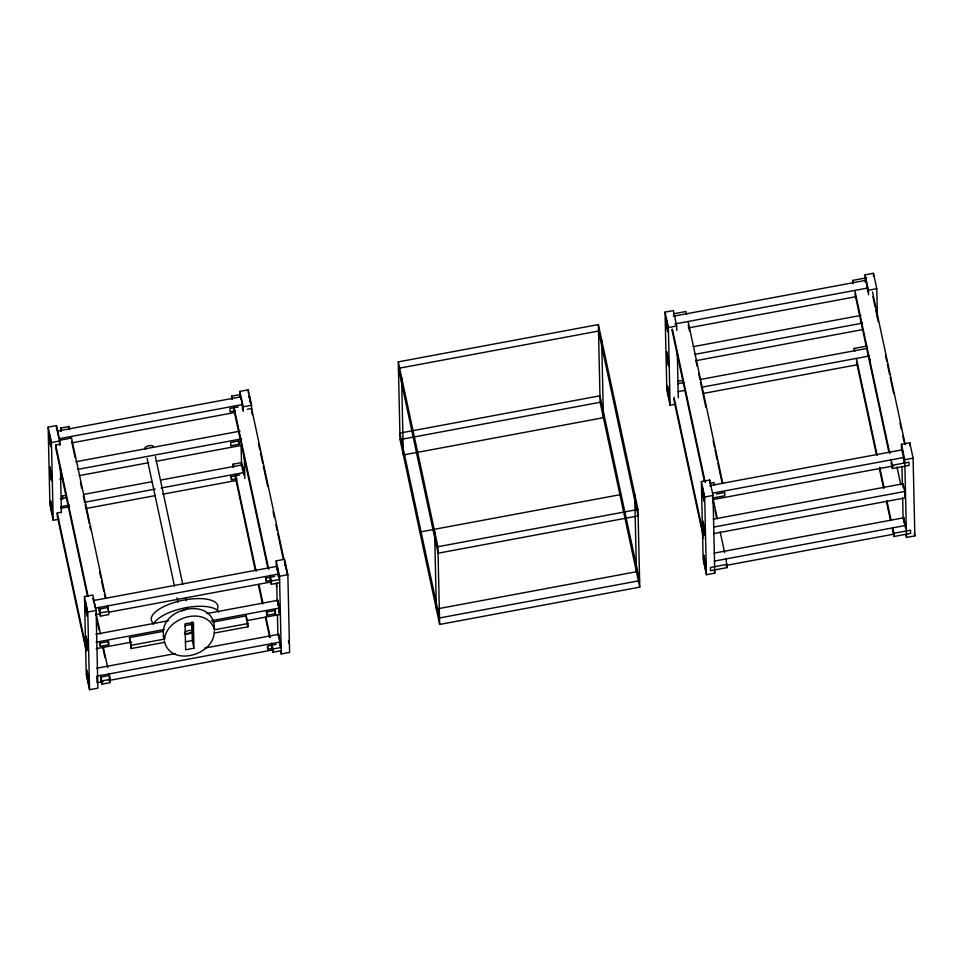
<?xml version="1.0" encoding="UTF-8"?>
<svg xmlns="http://www.w3.org/2000/svg" width="963" height="963" viewBox="0 0 963 963"><rect width="100%" height="100%" fill="white"/><g stroke="black" fill="none" stroke-linecap="round" stroke-linejoin="round"><path stroke-width="1.44" d="M214.207 631.572C214.617 654.84 171.655 667.311 164.637 642.321L131.197 648.556L131.124 645.318L164.565 639.083C153.875 608.628 215.495 593.473 214.448 629.79L247.84 623.555L246.191 615.863L212.799 622.086M164.565 639.083C166.743 616.681 207.31 605.378 214.448 629.79M58.767 519.213L53.218 520.249L49.907 504.841L48.15 427.139L56.492 425.586L59.79 440.994L59.887 445.472M240.016 396.792L239.895 391.399L248.225 389.846L251.524 405.242L251.632 409.732M398.285 361.871L598.36 324.579L637.988 509.439L639.745 587.141L439.67 624.445L400.042 439.573L398.285 361.871L437.9 546.731L439.67 624.445M675.677 404.219L670.116 405.254L666.817 389.846L665.048 312.144L673.39 310.592L676.688 326L676.796 330.478M865.292 282.315L865.123 274.852L873.465 273.299L876.763 288.695L877.413 317.092M60.801 431.28L60.729 428.041L69.059 426.489L69.697 429.426M231.698 399.428L231.626 396.19L239.968 394.637L240.894 398.971M673.462 313.83L685.969 311.494L686.595 314.432M852.773 283.652L852.7 280.414L866.592 277.826M240.75 396.864L57.347 431.051L58.996 438.755L242.399 404.568L240.75 396.864L240.81 399.452M673.269 316.237L865.99 280.317L867.723 291.909M674.919 323.941L867.639 288.021M59.032 440.38L71.539 438.045M238.27 406.964L229.94 408.517L230.013 411.755L235.562 410.72M53.218 520.249L51.448 442.547L59.79 440.994M243.29 411.285L243.194 406.795L251.524 405.242M670.116 405.254L668.358 327.552L676.688 326M868.53 294.738L868.433 290.248L876.763 288.695M87.525 596.422L55.77 448.24L55.698 445.002L59.862 444.22L59.309 441.656M247.431 409.263L251.596 408.481L283.989 559.599M72.454 442.751L235.153 412.417M688.304 327.95L856.023 296.688M75.872 461.746L240.04 431.135M693.167 346.668L860.874 315.407M77.522 469.438L241.701 438.839M694.817 354.372L862.523 323.111M239.113 444.196L230.783 445.749L230.711 442.511L239.041 440.958L239.113 444.196L238.294 440.344M59.923 479.225L62.872 478.671M79.147 475.638L148.663 462.685M156.054 461.301L241.845 445.315M696.43 360.583L862.679 329.587M62.342 499.279L62.27 496.041L66.435 495.259M233.239 467.416L233.166 464.178L241.508 462.625L243.988 474.181M677.783 381.3L683.345 380.265M854.289 350.568L854.241 348.413L866.748 346.078M60.368 498.774L66.291 497.666M84.034 494.356L152.07 481.681M160.941 480.019L242.291 464.864L244 475.156M677.759 383.683L683.634 382.588M699.824 379.578L867.531 348.317M400.042 439.573L600.118 402.281L598.36 324.579M60.549 506.755L69.42 505.094M84.202 502.337L155.199 489.108M161.122 488L243.94 472.556M677.94 391.664L685.295 390.292M701.473 387.27L869.18 356.009M60.585 508.368L68.915 506.815M239.811 474.952L231.481 476.516L231.553 479.755L237.115 478.707M86.237 651.217L57.311 516.228L57.238 512.99L61.403 512.22M85.839 508.536L155.344 495.584M162.747 494.2L236.693 480.417M703.086 393.482L857.564 364.688M419.856 532.009L619.931 494.717M84.467 596.591L92.809 595.038L96.107 610.446L97.877 688.148L89.535 689.701L86.237 674.305L84.467 596.591L87.777 611.999L89.535 689.701M276.345 566.834L276.212 560.851L284.542 559.298L287.853 574.706L289.61 652.408L281.28 653.961L280.678 651.169M701.377 481.596L709.707 480.043L713.005 495.451L714.775 573.154L706.433 574.718L703.134 559.31L701.377 481.596L704.675 497.004L706.433 574.718M901.549 448.794L901.452 444.304L909.782 442.751L913.093 458.159L914.85 535.861L906.508 537.414L905.918 534.621M709.779 483.282L713.956 482.511L714.57 485.4M93.676 600.515L277.067 566.328L278.788 576.62M709.587 485.701L902.307 449.781L904.076 462.661M278.728 574.02L95.325 608.219L93.941 601.791M712.716 493.128L903.956 457.473M274.587 576.416L266.257 577.981L266.33 581.219L271.891 580.171M716.424 494.067L724.766 492.502L724.838 495.74L712.331 498.076M87.777 611.999L96.107 610.446M281.28 653.961L279.511 576.259L287.853 574.706M437.9 546.731L637.988 509.439M704.675 497.004L713.005 495.451M906.508 537.414L904.751 459.712L913.093 458.159M108.687 611.349L108.759 614.587L100.429 616.139L100.357 612.901L108.687 611.349L107.435 605.486M279.655 582.735L271.325 584.288L271.253 581.05L279.583 579.497L277.115 567.941M892.388 468.512L892.316 465.273L908.988 462.168L909.06 465.406L892.388 468.512L891.136 462.649M95.469 614.683L99.899 613.864M108.783 612.203L271.47 581.881M712.861 499.604L893.808 465.875M95.915 634.232L168.393 620.726M206.852 613.551L277.85 600.322L279.499 608.026L279.643 614.502L247.106 620.569M713.306 519.153L903.077 483.775L904.739 491.479L904.883 497.955L713.631 533.598M96.095 642.213L164.131 629.525M184.836 625.673L193.707 624.012M211.463 620.702L279.499 608.026M713.487 527.122L904.739 491.479M131.197 648.556L129.475 637.614L162.903 631.379M100.369 646.293L108.711 644.741L108.638 641.502L100.296 643.055L100.369 646.293L99.55 642.441M267.1 615.213L275.442 613.66L275.37 610.422L267.028 611.974L267.1 615.213L266.269 611.361M96.24 648.689L131.738 642.068M214.52 633.016L247.912 626.793L247.84 623.555M185.378 641.827L192.335 640.527L192.131 631.897M193.984 648.231L185.642 649.784L185.052 623.88L193.394 622.327L193.984 648.231L192.335 640.527M96.697 668.226L175.085 653.612M204.662 648.099L278.62 634.316L280.353 645.908M714.077 553.147L903.848 517.769L905.569 528.061M280.269 642.02L96.866 676.207L97.01 682.683L102.933 681.575M714.257 561.116L905.509 525.473M276.14 644.416L267.798 645.968L267.87 649.206L273.432 648.171M110.227 679.348L110.3 682.586L101.97 684.139L101.897 680.901L110.227 679.348L108.975 673.474M281.208 650.723L272.866 652.276L272.794 649.038L281.124 647.485L278.62 634.316M727.137 564.354L710.453 567.46L710.538 570.698L727.209 567.592L725.873 558.48M893.941 536.511L893.857 533.273L910.541 530.168L910.613 533.406L893.941 536.511L892.364 529.181M108.843 680.48L273.023 649.869M726.174 565.401L893.881 534.14M872.514 291.982L905.22 444.569M872.899 296.688L875.102 306.956M875.728 309.893L878.244 321.63M885.479 355.371L886.742 361.245M887.368 364.17L889.571 374.451M890.197 377.376L893.652 393.518M899.948 422.865L901.199 428.728M902.776 436.07L904.028 441.933M865.123 274.852L868.433 290.248M901.452 444.304L904.751 459.712M914.248 533.057L914.85 535.861M897.01 467.079L900.79 484.678M852.7 280.414L853.326 283.351M854.891 290.682L889.8 453.537M891.064 459.411L892.316 465.273M854.975 293.92L888.933 452.381M854.241 348.413L854.867 351.339M856.444 358.681L877.197 455.511M879.713 467.248L884.118 487.796M886.947 501.001L891.028 520.068M892.605 527.399L893.857 533.273M856.516 361.919L876.33 454.343M879.472 469.017L883.553 488.097M886.393 501.302L890.474 520.369M688.172 321.774L722.792 483.342M688.244 325.013L689.496 330.887M695.804 360.258L697.056 366.145M698.632 373.488L699.896 379.362M700.522 382.299L705.867 407.265M713.114 441.042L714.365 446.916M715.003 449.853L717.206 460.133M717.832 463.071L722.238 483.631M713.294 499.797L717.387 518.864M720.216 532.07L724.621 552.618M713.053 501.567L714.317 507.441M714.943 510.366L716.508 517.709M726.571 564.655L727.209 567.592M672.427 329.214L705.301 482.595M671.873 329.527L704.435 481.452M665.048 312.144L668.358 327.552M714.173 570.361L714.775 573.154M673.98 397.274L703.544 535.187M673.739 399.043L703.616 538.425M600.118 402.281L639.745 587.141M250.741 403.016L249.092 395.312L249.152 397.9M285.409 564.763L287.058 572.467M249.947 400.777L250.5 403.353M285.445 566.388L285.999 568.952M286.553 571.528L287.094 574.092M251.68 411.719L252.306 414.656M258.59 444.003L259.854 449.865M260.479 452.803L262.682 463.071M263.308 466.008L267.714 486.544M273.059 511.485L274.323 517.36M275.887 524.691L277.151 530.565M277.777 533.502L283.122 558.444M239.895 391.399L243.194 406.795M276.212 560.851L279.511 576.259M241.508 401.86L242.435 406.181M277.729 573.743L278.427 576.957M276.104 583.578L276.73 586.515M277.886 601.935L279.535 609.639M278.776 609.025L279.607 612.877M278.813 610.65L279.643 614.502M231.626 396.19L232.252 399.127M233.828 406.458L268.737 569.314M269.989 575.176L271.253 581.05M233.588 408.228L267.858 568.146M269.748 576.957L271.325 584.288M274.611 609.808L275.442 613.66M265.499 577.367L266.33 581.219M279.655 643.501L280.269 646.39M233.166 464.178L233.804 467.115M235.369 474.446L256.122 571.288M258.951 584.493L263.043 603.56M265.872 616.765L270.278 637.301M271.53 643.176L272.794 649.038M234.816 474.759L255.255 570.12M258.397 584.794L262.49 603.861M265.319 617.066L269.724 637.614M271.289 644.945L272.866 652.276M230.723 475.903L231.553 479.755M267.317 646.642L267.87 649.206M246.564 620.545L246.191 615.863M246.985 622.459L247.912 626.793M155.416 456.691L182.777 584.336M185.606 597.542L186.232 600.479M191.264 623.952L192.841 631.283M147.122 458.532L174.484 586.178M176.999 597.915L177.938 602.308M163.192 635.58L163.698 637.988M164.324 640.877L164.637 642.321M129.475 637.614L131.124 645.318M71.262 436.757L105.858 598.143M71.659 441.463L75.114 457.606M80.459 482.547L81.723 488.41M83.287 495.752L84.551 501.615M85.177 504.552L89.27 523.631M89.896 526.556L90.522 529.494M99.646 572.046L100.898 577.908M101.524 580.845L103.727 591.113M104.353 594.051L104.991 596.988M107.88 640.889L108.711 644.741M60.729 428.041L61.343 430.93M99.117 607.123L100.357 612.901M98.876 608.917L100.429 616.139M92.881 598.276L93.435 600.84M96.083 613.323L100.477 633.859M103.318 647.064L107.712 667.612M97.72 623.892L98.984 629.766M102.752 647.377L104.955 657.645M109.361 678.181L110.3 682.586M55.698 445.002L88.078 596.121M48.15 427.139L51.448 442.547M49.053 434.229L50.702 441.933M85.37 603.681L87.019 611.385M62.27 496.041L62.896 498.93M100.658 675.123L101.897 680.901M49.125 437.467L50.774 445.171M85.442 606.919L87.091 614.623M100.73 678.361L101.97 684.139M49.823 468.223L51.472 475.927M86.14 637.675L87.789 645.379M49.895 471.461L51.545 479.165M86.213 640.913L87.862 648.617M57.238 512.99L86.164 647.979M50.594 502.217L52.243 509.921M86.911 671.68L88.56 679.384M50.666 505.455L52.315 513.159M86.983 674.919L88.632 682.623M909.782 442.751L909.854 445.737M902.307 449.781L902.367 452.369M903.077 483.775L903.174 487.663M903.848 517.769L903.968 522.945M901.958 466.718L902.367 484.654M902.668 498.1L903.15 519.021M873.465 273.299L873.525 276.285M869.986 358.994L870.058 361.98M709.707 480.043L709.779 483.041M677.266 351.399L678.313 397.719M634.677 494.031L636.447 571.733L436.371 609.037L434.602 531.323M601.658 339.975L603.428 417.689L403.353 454.981L401.583 377.279M288.599 640.467L288.659 643.055M284.579 560.791L284.687 565.281M277.103 567.616L277.163 570.204M277.85 600.322L277.958 605.498M276.718 583.265L277.127 601.201M277.428 614.647L277.91 635.568M248.225 389.846L248.298 392.832M244.349 457.606L244.819 478.527M242.399 404.568L242.52 409.744M242.291 464.864L242.411 470.04M241.111 445.195L241.581 466.116M191.902 621.821L192.07 629.02M107.916 609.663L107.868 607.497L99.526 609.049L99.598 612.287M109.481 678.734L109.409 675.496L101.067 677.049L101.139 680.287M69.059 426.489L69.119 428.643M60.404 467.886L61.415 512.713M56.492 425.586L56.588 430.064M145.943 448.987A4.249 1.589 -12.1 0 1 145.943 446.844A4.249 1.589 -12.1 0 1 151.408 445.568A4.249 1.589 -12.1 0 1 152.792 447.398M192.576 632.258A33.994 12.76 -12.1 0 1 184.511 633.955M153.37 624.409A33.994 12.76 -12.1 0 1 185.919 607.701A33.994 12.76 -12.1 0 1 218.95 612.179M182.103 611.06A4.249 1.589 -12.1 0 1 187.496 609.146M152.587 622.483A33.994 12.76 -12.1 0 1 182.681 600.31A33.994 12.76 -12.1 0 1 217.409 609.194M598.505 331.055L398.429 368.348L438.057 553.207L638.132 515.915L598.505 331.055M599.973 395.805L399.898 433.097L439.525 617.969L639.601 580.665L599.973 395.805M667.564 325.313L665.915 317.609L666.059 324.086L667.708 331.79L667.564 325.313M703.881 494.777L702.232 487.073L702.376 493.55L704.037 501.254L703.881 494.777M668.334 359.307L666.685 351.615L666.829 358.08L668.478 365.784L668.334 359.307M704.651 528.771L703.002 521.067L703.159 527.543L704.808 535.247L704.651 528.771M669.104 393.313L667.455 385.609L667.6 392.085L669.249 399.789L669.104 393.313M705.434 562.765L703.772 555.061L703.929 561.537L705.578 569.241L705.434 562.765M50.666 440.308L49.017 432.604L49.161 439.08L50.81 446.784L50.666 440.308M86.983 609.772L85.334 602.068L85.478 608.544L87.127 616.248L86.983 609.772M51.436 474.302L49.787 466.598L49.932 473.074L51.581 480.778L51.436 474.302M87.753 643.765L86.104 636.062L86.249 642.538L87.898 650.242L87.753 643.765M52.207 508.308L50.558 500.604L50.702 507.08L52.351 514.784L52.207 508.308M88.524 677.759L86.875 670.055L87.019 676.532L88.68 684.236L88.524 677.759M186.641 633.991A4.249 1.589 -12.1 0 0 192.865 631.427A4.249 1.589 -12.1 0 0 186.581 631.186A4.249 1.589 -12.1 0 0 186.641 633.991"/></g></svg>
